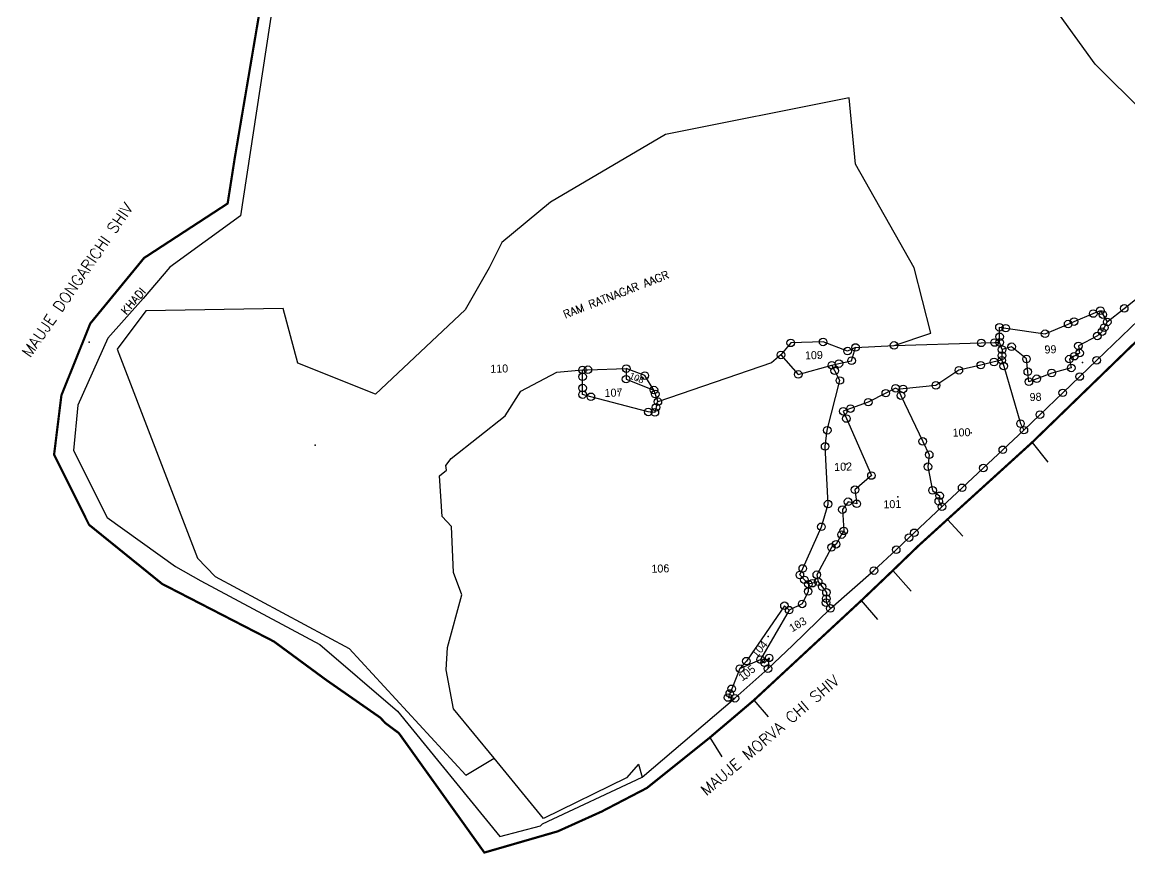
# Model space of a CAD drawing. Header units: metres. Extents: x 269489 to 272737, y 2131918 to 2137028.
# Drawn here: x 269489 to 270747, y 2134374 to 2135318 of the extents above; entities that cross this region are included whole.
import ezdxf

# ---------------------------------------------------------------- set-up
doc = ezdxf.new("R2010")
doc.units = ezdxf.units.M
for name, color, linetype in [('OFF', 1, 'Continuous'), ('POINT_PARCEL', 7, 'Continuous'), ('POLY_PARCEL', 6, 'Continuous'), ('POLY_ROAD', 30, 'Continuous'), ('SYM_STONE', 1, 'Continuous'), ('TEXT_MAPIN', 7, 'Continuous'), ('TEXT_MAPOUT', 7, 'Continuous'), ('TEXT_PARCEL', 7, 'Continuous'), ('V_BOUND_LINE', 7, 'Continuous')]:
    doc.layers.add(name, color=color, linetype=linetype)
doc.styles.get("Standard").update_dxf_attribs({"font": 'simplex.shx'})
doc.styles.add('TEXT_MAP', font='')
doc.styles.get('TEXT_MAP').set_extended_font_data('Kruti Dev 050')

# ---------------------------------------------------------------- blocks, each defined once
blk = doc.blocks.new('STONE')
blk.add_circle((0, 0), 0.851)

msp = doc.modelspace()

# ---------------------------------------------------------------- linework, layer by layer
at = {"layer": 'OFF'}
msp.add_lwpolyline([(270189, 2134476.2), (270193.1, 2134461.4)], dxfattribs=at)
at = {"layer": 'POINT_PARCEL'}
for p in [(269565, 2134955.1), (270651.6, 2134950.3), (270393.6, 2134937.5), (270693.4, 2134932.2), (270187.5, 2134913), (270165.8, 2134899.7), (270566.7, 2134852.1), (269821.7, 2134838.3), (270424.8, 2134816.7), (270483.4, 2134779.6), (270219, 2134700.1), (270369.5, 2134634.7), (270336.2, 2134621.1), (270311.9, 2134573.8)]:
    msp.add_point(p, dxfattribs=at)
at = {"layer": 'POLY_PARCEL'}
for points in [[(271384.9, 2135328.7), (271167, 2135265.2), (271016.5, 2135212.4), (270857.9, 2135160), (270822.6, 2135175.7), (270763.9, 2135215.2), (270707.8, 2135270.8), (270584.4, 2135441.7)], [(270479.3, 2134951.6), (270520.9, 2134965.6), (270502, 2135039.5), (270435.6, 2135157.2), (270428.4, 2135232.6), (270219.6, 2135190.9), (270089.1, 2135114.3), (270033.8, 2135068.2), (270019.2, 2135039.7), (269992.3, 2134992.1), (269890.1, 2134896), (269801.9, 2134931.2), (269785.5, 2134993.3), (269629.3, 2134990.7), (269596.9, 2134947.4), (269688.1, 2134709.9), (269708.3, 2134689.3), (269860.2, 2134607.3), (269992.9, 2134463.5), (270025.1, 2134483)], [(270721.5, 2134978.2), (270740.7, 2134993.5), (270753.5, 2135003.6), (270759.3, 2135008.2)], [(270599.2, 2134955), (270599.1, 2134961.3), (270599, 2134972.1), (270606.2, 2134971.1), (270650.8, 2134964.8), (270677, 2134975.8), (270683.7, 2134978.6), (270705.5, 2134987.7), (270713.6, 2134991), (270716.4, 2134986.5), (270721.5, 2134978.2)], [(270721.5, 2134978.2), (270718, 2134971.7), (270715.4, 2134967.1), (270710.2, 2134962.3), (270688.6, 2134951), (270690, 2134942.8), (270684, 2134939.3), (270678.4, 2134936), (270680.6, 2134925.9), (270658.3, 2134920.2), (270641.3, 2134913.7), (270632.4, 2134910.3), (270631.2, 2134921.6), (270629.7, 2134936.1), (270612.8, 2134950), (270601.9, 2134946.7)], [(270435.5, 2134949.2), (270426.5, 2134945.1), (270398.7, 2134955.5), (270361.9, 2134954.4), (270350.8, 2134940.7)], [(270408.6, 2134929), (270416.7, 2134930.9), (270431.1, 2134934.2), (270435.5, 2134949.2)], [(270435.5, 2134949.2), (270479.3, 2134951.6)], [(270479.3, 2134951.6), (270578.3, 2134954.4), (270593.5, 2134954.8), (270599.2, 2134955)], [(270601.9, 2134946.7), (270599.2, 2134955)], [(270350.8, 2134940.7), (270339.9, 2134931.8), (270211, 2134887.6)], [(270350.8, 2134940.7), (270370.5, 2134918.6), (270408.6, 2134929)], [(270601.7, 2134934.7), (270592.8, 2134932.7), (270577.8, 2134929.1), (270552.9, 2134923.3), (270526.9, 2134906.2), (270489.6, 2134902.1), (270483.8, 2134901.4)], [(270601.9, 2134946.7), (270601.8, 2134940), (270601.7, 2134934.7)], [(270601.7, 2134934.7), (270603.8, 2134928.1), (270622.9, 2134862.7), (270626.7, 2134855.3)], [(270025.1, 2134483), (269978.8, 2134538.8), (269970.5, 2134583.2), (269972.1, 2134608.6), (269988.2, 2134668.5), (269978.7, 2134693.9), (269976.4, 2134746.1), (269966, 2134757.2), (269963, 2134803.3), (269970.8, 2134810), (269970.1, 2134815.3), (269976.3, 2134823), (270037.4, 2134871.6), (270055.5, 2134899.7), (270096.3, 2134921.2), (270125.4, 2134923.7)], [(270125.4, 2134923.7), (270131.5, 2134923.9), (270175.1, 2134925.2)], [(270211, 2134887.6), (270210.2, 2134887.3), (270208.9, 2134881.3), (270207.6, 2134875.5), (270200.1, 2134876), (270134.9, 2134893.2), (270125.5, 2134895.7), (270125.5, 2134903.1), (270125.5, 2134915.9), (270125.4, 2134923.7)], [(270175.1, 2134925.2), (270174.9, 2134913.2), (270206.5, 2134900.8)], [(270206.5, 2134900.8), (270196.2, 2134917.3), (270175.1, 2134925.2)], [(270382, 2134680.5), (270377.4, 2134685.4), (270372.3, 2134690.9), (270375.6, 2134698.3), (270396.8, 2134745.6), (270404.3, 2134771.4), (270401, 2134836.9), (270403.4, 2134855.2), (270417.7, 2134911.7), (270411.9, 2134922.7), (270408.6, 2134929)], [(270206.5, 2134900.8), (270208, 2134896.3), (270211, 2134887.6)], [(270483.8, 2134901.4), (270481, 2134902.9), (270469.9, 2134897.3), (270450, 2134887.1), (270429.8, 2134879.8), (270421.5, 2134876.8), (270425.1, 2134868.5), (270453.6, 2134803.8), (270434.9, 2134787.7), (270436.9, 2134771.7), (270427, 2134774.1), (270420.6, 2134765.1), (270422.1, 2134741), (270419.7, 2134736.8), (270413.5, 2134725.8), (270408.2, 2134722.2), (270391.5, 2134691.2), (270393.1, 2134683.2)], [(270483.8, 2134901.4), (270487.1, 2134894.6), (270511.9, 2134842.6), (270519.2, 2134827.4), (270517.7, 2134813.8), (270523.1, 2134787), (270531, 2134780.8), (270530.1, 2134774.6), (270533.6, 2134768.4)], [(270636, 2134841.3), (270653.9, 2134819.1)], [(270539.9, 2134754), (270557.5, 2134734.9)], [(270478, 2134696.1), (270498.6, 2134672.4)], [(270393.1, 2134683.2), (270386.6, 2134681.6), (270382, 2134680.5)], [(270393.1, 2134683.2), (270397.6, 2134677.5), (270402.5, 2134671.2), (270402.3, 2134664.1), (270402.1, 2134659.5), (270406.9, 2134653)], [(270382, 2134680.5), (270381.7, 2134672.2), (270374.9, 2134658.1), (270360.1, 2134651)], [(270442, 2134661.8), (270460.5, 2134640.5)], [(270360.1, 2134651), (270354.8, 2134656), (270311.6, 2134593.1), (270304.2, 2134584.6)], [(270360.1, 2134651), (270327.6, 2134594.9)], [(270327.6, 2134594.9), (270332.3, 2134591.3), (270337.4, 2134596.8), (270336, 2134584.5)], [(270304.2, 2134584.6), (270294.9, 2134561.7), (270292.7, 2134556.4), (270290.7, 2134551.8), (270298.5, 2134551)], [(270304.2, 2134584.6), (270327.6, 2134594.9)], [(270320.1, 2134548.8), (270336.4, 2134530)], [(270270, 2134506.3), (270283.6, 2134484.5)], [(270189, 2134476.2), (270175.2, 2134460.5), (270081.1, 2134414.3), (270025.1, 2134483)]]:
    msp.add_lwpolyline(points, dxfattribs=at)
at = {"layer": 'POLY_ROAD'}
for points in [[(269770.9, 2135548.7), (269784.1, 2135408.9), (269737, 2135098.6), (269656.6, 2135040.3), (269626.4, 2135004.7), (269586.1, 2134959.6), (269552, 2134883.8), (269547.1, 2134832.2), (269585.3, 2134756.3), (269663, 2134700.6), (269692, 2134684.1), (269827, 2134612), (269915.1, 2134536.2), (270031.4, 2134394), (270077.7, 2134406), (270079.8, 2134408.3), (270193.1, 2134461.4)], [(270626.7, 2134855.3), (270645, 2134872.9), (270670.9, 2134897.7), (270690.2, 2134916.2), (270709.5, 2134934.7), (270766.5, 2134989.2)], [(270533.6, 2134768.4), (270556.6, 2134789.9), (270580.6, 2134812.3), (270602.8, 2134833), (270626.7, 2134855.3)], [(270406.9, 2134653), (270456.4, 2134695.9), (270481.7, 2134719.6), (270496.3, 2134733.3), (270502.2, 2134738.8), (270533.6, 2134768.4)], [(270336, 2134584.5), (270363.8, 2134610.8), (270406.9, 2134653)], [(270298.5, 2134551), (270336, 2134584.5)], [(270193.1, 2134461.4), (270298.5, 2134551)]]:
    msp.add_lwpolyline(points, dxfattribs=at)
at = {"layer": 'V_BOUND_LINE', "const_width": 2.52}
for points in [[(270270, 2134506.3), (270198.5, 2134449.1), (270147, 2134422.3), (270097.3, 2134399.9), (270013.9, 2134375.8), (269916.8, 2134511.4), (269901.3, 2134522.9), (269895.8, 2134528.9), (269833.9, 2134572), (269774.9, 2134615.4), (269647.9, 2134680.8), (269564.9, 2134747.9), (269525.2, 2134827.6), (269533.5, 2134894.9), (269566.3, 2134976.4), (269627.4, 2135050.8), (269722.3, 2135112.6), (269730.4, 2135164.3), (269771.4, 2135406), (269755.3, 2135545.1)], [(270776.1, 2134977.1), (270636, 2134841.3)], [(270636, 2134841.3), (270539.9, 2134754)], [(270539.9, 2134754), (270507.2, 2134724.3), (270478, 2134696.1)], [(270478, 2134696.1), (270442, 2134661.8)], [(270442, 2134661.8), (270320.1, 2134548.8)], [(270320.1, 2134548.8), (270270, 2134506.3)]]:
    msp.add_lwpolyline(points, dxfattribs=at)

# ---------------------------------------------------------------- block references
at = {"layer": 'SYM_STONE', "xscale": 5.049474090484392, "yscale": 5.049474090484392, "zscale": 5.049474090484392, "rotation": 1.744492118046548}
for p in [(270740.7, 2134993.5), (270705.5, 2134987.7), (270713.6, 2134991), (270716.4, 2134986.5), (270599, 2134972.1), (270606.2, 2134971.1), (270677, 2134975.8), (270683.7, 2134978.6), (270718, 2134971.7), (270721.5, 2134978.2), (270398.7, 2134955.5), (270599.1, 2134961.3), (270650.8, 2134964.8), (270710.2, 2134962.3), (270715.4, 2134967.1), (270361.9, 2134954.4), (270426.5, 2134945.1), (270435.5, 2134949.2), (270479.3, 2134951.6), (270578.3, 2134954.4), (270593.5, 2134954.8), (270599.2, 2134955), (270601.9, 2134946.7), (270612.8, 2134950), (270688.6, 2134951), (270690, 2134942.8), (270350.8, 2134940.7), (270416.7, 2134930.9), (270431.1, 2134934.2), (270592.8, 2134932.7), (270601.7, 2134934.7), (270601.8, 2134940), (270629.7, 2134936.1), (270678.4, 2134936), (270684, 2134939.3), (270709.5, 2134934.7), (270125.4, 2134923.7), (270131.5, 2134923.9), (270175.1, 2134925.2), (270370.5, 2134918.6), (270408.6, 2134929), (270411.9, 2134922.7), (270552.9, 2134923.3), (270577.8, 2134929.1), (270603.8, 2134928.1), (270631.2, 2134921.6), (270658.3, 2134920.2), (270680.6, 2134925.9), (270125.5, 2134915.9), (270174.9, 2134913.2), (270196.2, 2134917.3), (270417.7, 2134911.7), (270526.9, 2134906.2), (270632.4, 2134910.3), (270641.3, 2134913.7), (270690.2, 2134916.2), (270125.5, 2134903.1), (270125.5, 2134895.7), (270134.9, 2134893.2), (270206.5, 2134900.8), (270208, 2134896.3), (270469.9, 2134897.3), (270481, 2134902.9), (270487.1, 2134894.6), (270489.6, 2134902.1), (270670.9, 2134897.7), (270208.9, 2134881.3), (270211, 2134887.6), (270429.8, 2134879.8), (270450, 2134887.1), (270200.1, 2134876), (270207.6, 2134875.5), (270421.5, 2134876.8), (270425.1, 2134868.5), (270645, 2134872.9), (270403.4, 2134855.2), (270622.9, 2134862.7), (270626.7, 2134855.3), (270511.9, 2134842.6), (270401, 2134836.9), (270602.8, 2134833), (270519.2, 2134827.4), (270517.7, 2134813.8), (270580.6, 2134812.3), (270453.6, 2134803.8), (270434.9, 2134787.7), (270523.1, 2134787), (270531, 2134780.8), (270556.6, 2134789.9), (270404.3, 2134771.4), (270427, 2134774.1), (270436.9, 2134771.7), (270530.1, 2134774.6), (270533.6, 2134768.4), (270420.6, 2134765.1), (270396.8, 2134745.6), (270419.7, 2134736.8), (270422.1, 2134741), (270496.3, 2134733.3), (270502.2, 2134738.8), (270408.2, 2134722.2), (270413.5, 2134725.8), (270481.7, 2134719.6), (270375.6, 2134698.3), (270391.5, 2134691.2), (270456.4, 2134695.9), (270372.3, 2134690.9), (270377.4, 2134685.4), (270382, 2134680.5), (270386.6, 2134681.6), (270393.1, 2134683.2), (270381.7, 2134672.2), (270397.6, 2134677.5), (270402.5, 2134671.2), (270354.8, 2134656), (270374.9, 2134658.1), (270402.1, 2134659.5), (270402.3, 2134664.1), (270360.1, 2134651), (270406.9, 2134653), (270311.6, 2134593.1), (270327.6, 2134594.9), (270332.3, 2134591.3), (270337.4, 2134596.8), (270304.2, 2134584.6), (270336, 2134584.5), (270292.7, 2134556.4), (270294.9, 2134561.7), (270290.7, 2134551.8), (270298.5, 2134551)]:
    msp.add_blockref('STONE', p, dxfattribs=at)

# ---------------------------------------------------------------- texts
at = {"layer": 'TEXT_MAPIN'}
for s, height, rotation, p in [('RAM RATNAGAR AAGR', 9.089, 21.2385, (270105.6, 2134981.9)), ('KHADI', 9.09, 49.1909, (269607.1, 2134985.6))]:
    msp.add_text(s, height=height, rotation=rotation, dxfattribs=at).set_placement(p)
at = {"layer": 'TEXT_MAPOUT'}
for s, rotation, p in [('MAUJE DONGARICHI SHIV', 55.4724, (269498.1, 2134936.9)), ('MAUJE MORVA CHI SHIV', 40.3856, (270266.2, 2134439.5))]:
    msp.add_text(s, height=12.624, rotation=rotation, dxfattribs=at).set_placement(p)
at = {"layer": 'TEXT_PARCEL', "style": 'TEXT_MAP'}
for s, height, rotation, p in [('99', 9.09, 1.7445, (270650.3, 2134942.3)), ('109', 9.09, 1.7445, (270378.2, 2134935.6)), ('110', 9.09, 1.7445, (270020.8, 2134920.3)), ('108', 7.57, 337.8049, (270177.8, 2134914.3)), ('107', 9.09, 1.7445, (270150.6, 2134893)), ('98', 9.09, 1.7445, (270633.4, 2134888.3)), ('100', 9.09, 1.7445, (270545.9, 2134847.9)), ('102', 9.09, 1.7445, (270411.4, 2134809)), ('101', 9.09, 1.7445, (270467.3, 2134766.5)), ('106', 9.09, 1.7445, (270203.8, 2134693.4)), ('103', 9.09, 30.7877, (270363.5, 2134625.7)), ('104', 9.09, 49.53, (270323.3, 2134596.2)), ('105', 9.09, 38.2605, (270306.9, 2134569.9))]:
    msp.add_text(s, height=height, rotation=rotation, dxfattribs=at).set_placement(p)

doc.saveas('drawing.dxf')
